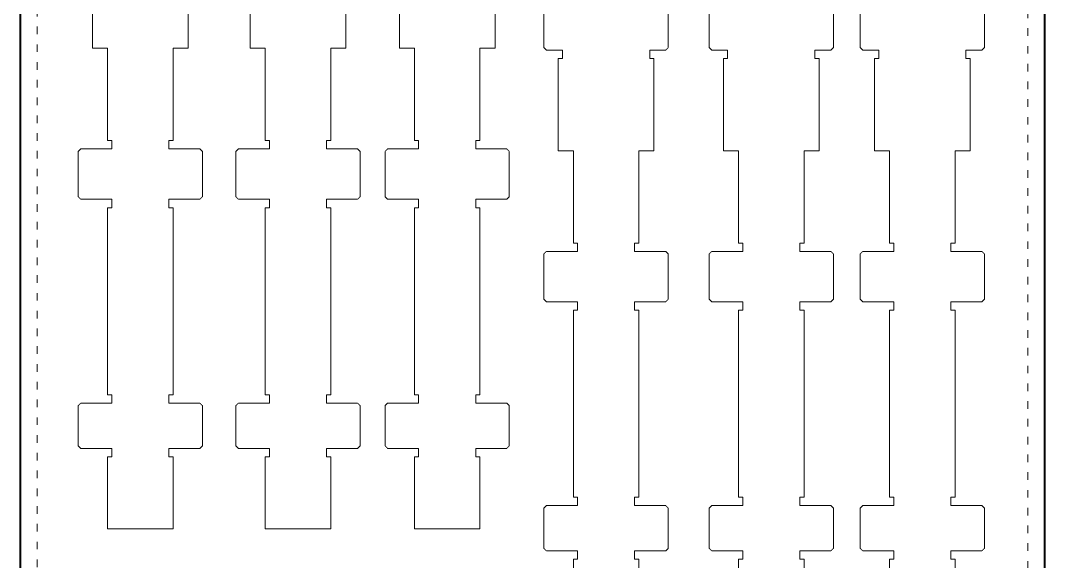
# Model space of a CAD drawing. Header units: millimetres. Extents: x 481 to 28351, y -1147 to 6765.
# Drawn here: x 14962 to 16182, y 4218 to 4864 of the extents above; entities that cross this region are included whole.
import ezdxf

# ---------------------------------------------------------------- set-up
doc = ezdxf.new("R2010")
doc.units = ezdxf.units.MM
doc.linetypes.add('DGN Style 5', pattern=[21.175771, 9.07533, -12.10044])
for name, color, linetype, lineweight in [('0_NOPRINT_TOLERANCE', 7, 'DGN Style 5', 0), ('BOARD_18MM_BIRCH-PLY', 73, 'Continuous', 40), ('CUTOUT_18MM_OUTSIDE', 201, 'Continuous', 0)]:
    doc.layers.add(name, color=color, linetype=linetype, lineweight=lineweight)

msp = doc.modelspace()

# ---------------------------------------------------------------- linework, layer by layer
at = {"layer": '0_NOPRINT_TOLERANCE'}
msp.add_lwpolyline([(14982.1, 6463.6), (16162.1, 6463.6), (16162.1, 4063.6), (14982.1, 4063.6)], close=True, dxfattribs=at)
msp.add_lwpolyline([(14982.1, 6463.6), (16162.1, 6463.6), (16162.1, 4063.6), (14982.1, 4063.6)], close=True, dxfattribs=at)
at = {"layer": 'BOARD_18MM_BIRCH-PLY'}
msp.add_lwpolyline([(14962.1, 6483.6), (16182.1, 6483.6), (16182.1, 4043.6), (14962.1, 4043.6), (14962.1, 6483.6)], dxfattribs=at)
at = {"layer": 'CUTOUT_18MM_OUTSIDE'}
for points in [[(15162, 4874.3), (15162, 4852.3), (15162, 4830.3), (15158.4, 4830.3), (15154.8, 4830.3), (15151.2, 4830.3), (15147.6, 4830.3), (15144, 4830.3), (15144, 4808.3), (15144, 4786.3), (15144, 4764.3), (15144, 4742.3), (15144, 4720.3), (15143, 4720.3), (15142, 4720.3), (15141, 4720.3), (15140, 4720.3), (15139, 4720.3), (15139, 4718.3), (15139, 4716.3), (15139, 4714.3), (15139, 4712.3), (15139, 4710.3), (15146.6, 4710.3), (15154.2, 4710.3), (15161.8, 4710.3), (15169.4, 4710.3), (15176, 4710.3), (15176.6, 4709.7), (15177.2, 4709.1), (15177.8, 4708.5), (15178.4, 4707.9), (15179, 4707.3), (15179, 4696.5), (15179, 4685.7), (15179, 4674.9), (15179, 4664.1), (15179, 4653.3), (15178.4, 4652.7), (15177.8, 4652.1), (15177.2, 4651.5), (15176.6, 4650.9), (15176, 4650.3), (15169.4, 4650.3), (15161.8, 4650.3), (15154.2, 4650.3), (15146.6, 4650.3), (15139, 4650.3), (15139, 4648.3), (15139, 4646.3), (15139, 4644.3), (15139, 4642.3), (15139, 4640.3), (15140, 4640.3), (15141, 4640.3), (15142, 4640.3), (15143, 4640.3), (15144, 4640.3), (15144, 4595.7), (15144, 4551.1), (15144, 4506.5), (15144, 4461.9), (15144, 4417.3), (15143, 4417.3), (15142, 4417.3), (15141, 4417.3), (15140, 4417.3), (15139, 4417.3), (15139, 4415.3), (15139, 4413.3), (15139, 4411.3), (15139, 4409.3), (15139, 4407.3), (15146.6, 4407.3), (15154.2, 4407.3), (15161.8, 4407.3), (15169.4, 4407.3), (15176, 4407.3), (15176.6, 4406.7), (15177.2, 4406.1), (15177.8, 4405.5), (15178.4, 4404.9), (15179, 4404.3), (15179, 4394.7), (15179, 4385.1), (15179, 4375.5), (15179, 4365.9), (15179, 4356.3), (15178.4, 4355.7), (15177.8, 4355.1), (15177.2, 4354.5), (15176.6, 4353.9), (15176, 4353.3), (15169.4, 4353.3), (15161.8, 4353.3), (15154.2, 4353.3), (15146.6, 4353.3), (15139, 4353.3), (15139, 4351.3), (15139, 4349.3), (15139, 4347.3), (15139, 4345.3), (15139, 4343.3), (15140, 4343.3), (15141, 4343.3), (15142, 4343.3), (15143, 4343.3), (15144, 4343.3), (15144, 4322.1), (15144, 4300.9), (15144, 4279.7), (15144, 4278.5), (15144, 4257.3), (15136.2, 4257.3), (15128.4, 4257.3), (15120.6, 4257.3), (15112.8, 4257.3), (15105, 4257.3), (15097.2, 4257.3), (15089.4, 4257.3), (15081.6, 4257.3), (15073.8, 4257.3), (15066, 4257.3), (15066, 4278.5), (15066, 4279.7), (15066, 4300.9), (15066, 4322.1), (15066, 4343.3), (15067, 4343.3), (15068, 4343.3), (15069, 4343.3), (15070, 4343.3), (15071, 4343.3), (15071, 4345.3), (15071, 4347.3), (15071, 4349.3), (15071, 4351.3), (15071, 4353.3), (15063.4, 4353.3), (15055.8, 4353.3), (15048.2, 4353.3), (15041.6, 4353.3), (15034, 4353.3), (15033.4, 4353.9), (15032.8, 4354.5), (15032.2, 4355.1), (15031.6, 4355.7), (15031, 4356.3), (15031, 4365.9), (15031, 4375.5), (15031, 4385.1), (15031, 4394.7), (15031, 4404.3), (15031.6, 4404.9), (15032.2, 4405.5), (15032.8, 4406.1), (15033.4, 4406.7), (15034, 4407.3), (15041.6, 4407.3), (15048.2, 4407.3), (15055.8, 4407.3), (15063.4, 4407.3), (15071, 4407.3), (15071, 4409.3), (15071, 4411.3), (15071, 4413.3), (15071, 4415.3), (15071, 4417.3), (15070, 4417.3), (15069, 4417.3), (15068, 4417.3), (15067, 4417.3), (15066, 4417.3), (15066, 4461.9), (15066, 4506.5), (15066, 4551.1), (15066, 4595.7), (15066, 4640.3), (15067, 4640.3), (15068, 4640.3), (15069, 4640.3), (15070, 4640.3), (15071, 4640.3), (15071, 4642.3), (15071, 4644.3), (15071, 4646.3), (15071, 4648.3), (15071, 4650.3), (15063.4, 4650.3), (15055.8, 4650.3), (15048.2, 4650.3), (15041.6, 4650.3), (15034, 4650.3), (15033.4, 4650.9), (15032.8, 4651.5), (15032.2, 4652.1), (15031.6, 4652.7), (15031, 4653.3), (15031, 4664.1), (15031, 4674.9), (15031, 4685.7), (15031, 4696.5), (15031, 4707.3), (15031.6, 4707.9), (15032.2, 4708.5), (15032.8, 4709.1), (15033.4, 4709.7), (15034, 4710.3), (15041.6, 4710.3), (15048.2, 4710.3), (15055.8, 4710.3), (15063.4, 4710.3), (15071, 4710.3), (15071, 4712.3), (15071, 4714.3), (15071, 4716.3), (15071, 4718.3), (15071, 4720.3), (15070, 4720.3), (15069, 4720.3), (15068, 4720.3), (15067, 4720.3), (15066, 4720.3), (15066, 4742.3), (15066, 4764.3), (15066, 4786.3), (15066, 4808.3), (15066, 4830.3), (15062.4, 4830.3), (15058.8, 4830.3), (15055.2, 4830.3), (15051.6, 4830.3), (15048, 4830.3), (15048, 4852.3), (15048, 4874.3)], [(15349.8, 4874.3), (15349.8, 4852.3), (15349.8, 4830.3), (15346.2, 4830.3), (15342.6, 4830.3), (15339, 4830.3), (15335.4, 4830.3), (15331.8, 4830.3), (15331.8, 4808.3), (15331.8, 4786.3), (15331.8, 4764.3), (15331.8, 4742.3), (15331.8, 4720.3), (15330.8, 4720.3), (15329.8, 4720.3), (15328.8, 4720.3), (15327.8, 4720.3), (15326.8, 4720.3), (15326.8, 4718.3), (15326.8, 4716.3), (15326.8, 4714.3), (15326.8, 4712.3), (15326.8, 4710.3), (15334.4, 4710.3), (15342, 4710.3), (15349.6, 4710.3), (15357.2, 4710.3), (15363.8, 4710.3), (15364.4, 4709.7), (15365, 4709.1), (15365.6, 4708.5), (15366.2, 4707.9), (15366.8, 4707.3), (15366.8, 4696.5), (15366.8, 4685.7), (15366.8, 4674.9), (15366.8, 4664.1), (15366.8, 4653.3), (15366.2, 4652.7), (15365.6, 4652.1), (15365, 4651.5), (15364.4, 4650.9), (15363.8, 4650.3), (15357.2, 4650.3), (15349.6, 4650.3), (15342, 4650.3), (15334.4, 4650.3), (15326.8, 4650.3), (15326.8, 4648.3), (15326.8, 4646.3), (15326.8, 4644.3), (15326.8, 4642.3), (15326.8, 4640.3), (15327.8, 4640.3), (15328.8, 4640.3), (15329.8, 4640.3), (15330.8, 4640.3), (15331.8, 4640.3), (15331.8, 4595.7), (15331.8, 4551.1), (15331.8, 4506.5), (15331.8, 4461.9), (15331.8, 4417.3), (15330.8, 4417.3), (15329.8, 4417.3), (15328.8, 4417.3), (15327.8, 4417.3), (15326.8, 4417.3), (15326.8, 4415.3), (15326.8, 4413.3), (15326.8, 4411.3), (15326.8, 4409.3), (15326.8, 4407.3), (15334.4, 4407.3), (15342, 4407.3), (15349.6, 4407.3), (15357.2, 4407.3), (15363.8, 4407.3), (15364.4, 4406.7), (15365, 4406.1), (15365.6, 4405.5), (15366.2, 4404.9), (15366.8, 4404.3), (15366.8, 4394.7), (15366.8, 4385.1), (15366.8, 4375.5), (15366.8, 4365.9), (15366.8, 4356.3), (15366.2, 4355.7), (15365.6, 4355.1), (15365, 4354.5), (15364.4, 4353.9), (15363.8, 4353.3), (15357.2, 4353.3), (15349.6, 4353.3), (15342, 4353.3), (15334.4, 4353.3), (15326.8, 4353.3), (15326.8, 4351.3), (15326.8, 4349.3), (15326.8, 4347.3), (15326.8, 4345.3), (15326.8, 4343.3), (15327.8, 4343.3), (15328.8, 4343.3), (15329.8, 4343.3), (15330.8, 4343.3), (15331.8, 4343.3), (15331.8, 4322.1), (15331.8, 4300.9), (15331.8, 4279.7), (15331.8, 4278.5), (15331.8, 4257.3), (15324, 4257.3), (15316.2, 4257.3), (15308.4, 4257.3), (15300.6, 4257.3), (15292.8, 4257.3), (15285, 4257.3), (15277.2, 4257.3), (15269.4, 4257.3), (15261.6, 4257.3), (15253.8, 4257.3), (15253.8, 4278.5), (15253.8, 4279.7), (15253.8, 4300.9), (15253.8, 4322.1), (15253.8, 4343.3), (15254.8, 4343.3), (15255.8, 4343.3), (15256.8, 4343.3), (15257.8, 4343.3), (15258.8, 4343.3), (15258.8, 4345.3), (15258.8, 4347.3), (15258.8, 4349.3), (15258.8, 4351.3), (15258.8, 4353.3), (15251.2, 4353.3), (15243.6, 4353.3), (15236, 4353.3), (15229.4, 4353.3), (15221.8, 4353.3), (15221.2, 4353.9), (15220.6, 4354.5), (15220, 4355.1), (15219.4, 4355.7), (15218.8, 4356.3), (15218.8, 4365.9), (15218.8, 4375.5), (15218.8, 4385.1), (15218.8, 4394.7), (15218.8, 4404.3), (15219.4, 4404.9), (15220, 4405.5), (15220.6, 4406.1), (15221.2, 4406.7), (15221.8, 4407.3), (15229.4, 4407.3), (15236, 4407.3), (15243.6, 4407.3), (15251.2, 4407.3), (15258.8, 4407.3), (15258.8, 4409.3), (15258.8, 4411.3), (15258.8, 4413.3), (15258.8, 4415.3), (15258.8, 4417.3), (15257.8, 4417.3), (15256.8, 4417.3), (15255.8, 4417.3), (15254.8, 4417.3), (15253.8, 4417.3), (15253.8, 4461.9), (15253.8, 4506.5), (15253.8, 4551.1), (15253.8, 4595.7), (15253.8, 4640.3), (15254.8, 4640.3), (15255.8, 4640.3), (15256.8, 4640.3), (15257.8, 4640.3), (15258.8, 4640.3), (15258.8, 4642.3), (15258.8, 4644.3), (15258.8, 4646.3), (15258.8, 4648.3), (15258.8, 4650.3), (15251.2, 4650.3), (15243.6, 4650.3), (15236, 4650.3), (15229.4, 4650.3), (15221.8, 4650.3), (15221.2, 4650.9), (15220.6, 4651.5), (15220, 4652.1), (15219.4, 4652.7), (15218.8, 4653.3), (15218.8, 4664.1), (15218.8, 4674.9), (15218.8, 4685.7), (15218.8, 4696.5), (15218.8, 4707.3), (15219.4, 4707.9), (15220, 4708.5), (15220.6, 4709.1), (15221.2, 4709.7), (15221.8, 4710.3), (15229.4, 4710.3), (15236, 4710.3), (15243.6, 4710.3), (15251.2, 4710.3), (15258.8, 4710.3), (15258.8, 4712.3), (15258.8, 4714.3), (15258.8, 4716.3), (15258.8, 4718.3), (15258.8, 4720.3), (15257.8, 4720.3), (15256.8, 4720.3), (15255.8, 4720.3), (15254.8, 4720.3), (15253.8, 4720.3), (15253.8, 4742.3), (15253.8, 4764.3), (15253.8, 4786.3), (15253.8, 4808.3), (15253.8, 4830.3), (15250.2, 4830.3), (15246.6, 4830.3), (15243, 4830.3), (15239.4, 4830.3), (15235.8, 4830.3), (15235.8, 4852.3), (15235.8, 4874.3)], [(15527.5, 4874.3), (15527.5, 4852.3), (15527.5, 4830.3), (15523.9, 4830.3), (15520.3, 4830.3), (15516.7, 4830.3), (15513.1, 4830.3), (15509.5, 4830.3), (15509.5, 4808.3), (15509.5, 4786.3), (15509.5, 4764.3), (15509.5, 4742.3), (15509.5, 4720.3), (15508.5, 4720.3), (15507.5, 4720.3), (15506.5, 4720.3), (15505.5, 4720.3), (15504.5, 4720.3), (15504.5, 4718.3), (15504.5, 4716.3), (15504.5, 4714.3), (15504.5, 4712.3), (15504.5, 4710.3), (15512.1, 4710.3), (15519.7, 4710.3), (15527.3, 4710.3), (15534.9, 4710.3), (15541.5, 4710.3), (15542.1, 4709.7), (15542.7, 4709.1), (15543.3, 4708.5), (15543.9, 4707.9), (15544.5, 4707.3), (15544.5, 4696.5), (15544.5, 4685.7), (15544.5, 4674.9), (15544.5, 4664.1), (15544.5, 4653.3), (15543.9, 4652.7), (15543.3, 4652.1), (15542.7, 4651.5), (15542.1, 4650.9), (15541.5, 4650.3), (15534.9, 4650.3), (15527.3, 4650.3), (15519.7, 4650.3), (15512.1, 4650.3), (15504.5, 4650.3), (15504.5, 4648.3), (15504.5, 4646.3), (15504.5, 4644.3), (15504.5, 4642.3), (15504.5, 4640.3), (15505.5, 4640.3), (15506.5, 4640.3), (15507.5, 4640.3), (15508.5, 4640.3), (15509.5, 4640.3), (15509.5, 4595.7), (15509.5, 4551.1), (15509.5, 4506.5), (15509.5, 4461.9), (15509.5, 4417.3), (15508.5, 4417.3), (15507.5, 4417.3), (15506.5, 4417.3), (15505.5, 4417.3), (15504.5, 4417.3), (15504.5, 4415.3), (15504.5, 4413.3), (15504.5, 4411.3), (15504.5, 4409.3), (15504.5, 4407.3), (15512.1, 4407.3), (15519.7, 4407.3), (15527.3, 4407.3), (15534.9, 4407.3), (15541.5, 4407.3), (15542.1, 4406.7), (15542.7, 4406.1), (15543.3, 4405.5), (15543.9, 4404.9), (15544.5, 4404.3), (15544.5, 4394.7), (15544.5, 4385.1), (15544.5, 4375.5), (15544.5, 4365.9), (15544.5, 4356.3), (15543.9, 4355.7), (15543.3, 4355.1), (15542.7, 4354.5), (15542.1, 4353.9), (15541.5, 4353.3), (15534.9, 4353.3), (15527.3, 4353.3), (15519.7, 4353.3), (15512.1, 4353.3), (15504.5, 4353.3), (15504.5, 4351.3), (15504.5, 4349.3), (15504.5, 4347.3), (15504.5, 4345.3), (15504.5, 4343.3), (15505.5, 4343.3), (15506.5, 4343.3), (15507.5, 4343.3), (15508.5, 4343.3), (15509.5, 4343.3), (15509.5, 4322.1), (15509.5, 4300.9), (15509.5, 4279.7), (15509.5, 4278.5), (15509.5, 4257.3), (15501.7, 4257.3), (15493.9, 4257.3), (15486.1, 4257.3), (15478.3, 4257.3), (15470.5, 4257.3), (15462.7, 4257.3), (15454.9, 4257.3), (15447.1, 4257.3), (15439.3, 4257.3), (15431.5, 4257.3), (15431.5, 4278.5), (15431.5, 4279.7), (15431.5, 4300.9), (15431.5, 4322.1), (15431.5, 4343.3), (15432.5, 4343.3), (15433.5, 4343.3), (15434.5, 4343.3), (15435.5, 4343.3), (15436.5, 4343.3), (15436.5, 4345.3), (15436.5, 4347.3), (15436.5, 4349.3), (15436.5, 4351.3), (15436.5, 4353.3), (15428.9, 4353.3), (15421.3, 4353.3), (15413.7, 4353.3), (15407.1, 4353.3), (15399.5, 4353.3), (15398.9, 4353.9), (15398.3, 4354.5), (15397.7, 4355.1), (15397.1, 4355.7), (15396.5, 4356.3), (15396.5, 4365.9), (15396.5, 4375.5), (15396.5, 4385.1), (15396.5, 4394.7), (15396.5, 4404.3), (15397.1, 4404.9), (15397.7, 4405.5), (15398.3, 4406.1), (15398.9, 4406.7), (15399.5, 4407.3), (15407.1, 4407.3), (15413.7, 4407.3), (15421.3, 4407.3), (15428.9, 4407.3), (15436.5, 4407.3), (15436.5, 4409.3), (15436.5, 4411.3), (15436.5, 4413.3), (15436.5, 4415.3), (15436.5, 4417.3), (15435.5, 4417.3), (15434.5, 4417.3), (15433.5, 4417.3), (15432.5, 4417.3), (15431.5, 4417.3), (15431.5, 4461.9), (15431.5, 4506.5), (15431.5, 4551.1), (15431.5, 4595.7), (15431.5, 4640.3), (15432.5, 4640.3), (15433.5, 4640.3), (15434.5, 4640.3), (15435.5, 4640.3), (15436.5, 4640.3), (15436.5, 4642.3), (15436.5, 4644.3), (15436.5, 4646.3), (15436.5, 4648.3), (15436.5, 4650.3), (15428.9, 4650.3), (15421.3, 4650.3), (15413.7, 4650.3), (15407.1, 4650.3), (15399.5, 4650.3), (15398.9, 4650.9), (15398.3, 4651.5), (15397.7, 4652.1), (15397.1, 4652.7), (15396.5, 4653.3), (15396.5, 4664.1), (15396.5, 4674.9), (15396.5, 4685.7), (15396.5, 4696.5), (15396.5, 4707.3), (15397.1, 4707.9), (15397.7, 4708.5), (15398.3, 4709.1), (15398.9, 4709.7), (15399.5, 4710.3), (15407.1, 4710.3), (15413.7, 4710.3), (15421.3, 4710.3), (15428.9, 4710.3), (15436.5, 4710.3), (15436.5, 4712.3), (15436.5, 4714.3), (15436.5, 4716.3), (15436.5, 4718.3), (15436.5, 4720.3), (15435.5, 4720.3), (15434.5, 4720.3), (15433.5, 4720.3), (15432.5, 4720.3), (15431.5, 4720.3), (15431.5, 4742.3), (15431.5, 4764.3), (15431.5, 4786.3), (15431.5, 4808.3), (15431.5, 4830.3), (15427.9, 4830.3), (15424.3, 4830.3), (15420.7, 4830.3), (15417.1, 4830.3), (15413.5, 4830.3), (15413.5, 4852.3), (15413.5, 4874.3)], [(15620.8, 4199.9), (15620.8, 4221.1), (15621.8, 4221.1), (15622.8, 4221.1), (15623.8, 4221.1), (15624.8, 4221.1), (15625.8, 4221.1), (15625.8, 4223.1), (15625.8, 4225.1), (15625.8, 4227.1), (15625.8, 4229.1), (15625.8, 4231.1), (15618.2, 4231.1), (15610.6, 4231.1), (15603, 4231.1), (15596.4, 4231.1), (15588.8, 4231.1), (15588.2, 4231.7), (15587.6, 4232.3), (15587, 4232.9), (15586.4, 4233.5), (15585.8, 4234.1), (15585.8, 4243.7), (15585.8, 4253.3), (15585.8, 4262.9), (15585.8, 4272.5), (15585.8, 4282.1), (15586.4, 4282.7), (15587, 4283.3), (15587.6, 4283.9), (15588.2, 4284.5), (15588.8, 4285.1), (15596.4, 4285.1), (15603, 4285.1), (15610.6, 4285.1), (15618.2, 4285.1), (15625.8, 4285.1), (15625.8, 4287.1), (15625.8, 4289.1), (15625.8, 4291.1), (15625.8, 4293.1), (15625.8, 4295.1), (15624.8, 4295.1), (15623.8, 4295.1), (15622.8, 4295.1), (15621.8, 4295.1), (15620.8, 4295.1), (15620.8, 4339.7), (15620.8, 4384.3), (15620.8, 4428.9), (15620.8, 4473.5), (15620.8, 4518.1), (15621.8, 4518.1), (15622.8, 4518.1), (15623.8, 4518.1), (15624.8, 4518.1), (15625.8, 4518.1), (15625.8, 4520.1), (15625.8, 4522.1), (15625.8, 4524.1), (15625.8, 4526.1), (15625.8, 4528.1), (15618.2, 4528.1), (15610.6, 4528.1), (15603, 4528.1), (15596.4, 4528.1), (15588.8, 4528.1), (15588.2, 4528.7), (15587.6, 4529.3), (15587, 4529.9), (15586.4, 4530.5), (15585.8, 4531.1), (15585.8, 4541.9), (15585.8, 4552.7), (15585.8, 4563.5), (15585.8, 4574.3), (15585.8, 4585.1), (15586.4, 4585.7), (15587, 4586.3), (15587.6, 4586.9), (15588.2, 4587.5), (15588.8, 4588.1), (15596.4, 4588.1), (15603, 4588.1), (15610.6, 4588.1), (15618.2, 4588.1), (15625.8, 4588.1), (15625.8, 4590.1), (15625.8, 4592.1), (15625.8, 4594.1), (15625.8, 4596.1), (15625.8, 4598.1), (15624.8, 4598.1), (15623.8, 4598.1), (15622.8, 4598.1), (15621.8, 4598.1), (15620.8, 4598.1), (15620.8, 4620.1), (15620.8, 4642.1), (15620.8, 4664.1), (15620.8, 4686.1), (15620.8, 4708.1), (15617.2, 4708.1), (15613.6, 4708.1), (15610, 4708.1), (15606.4, 4708.1), (15602.8, 4708.1), (15602.8, 4730.1), (15602.8, 4752.1), (15602.8, 4774.1), (15602.8, 4796.1), (15602.8, 4818.1), (15603.8, 4818.1), (15604.8, 4818.1), (15605.8, 4818.1), (15606.8, 4818.1), (15607.8, 4818.1), (15607.8, 4820.1), (15607.8, 4822.1), (15607.8, 4824.1), (15607.8, 4826.1), (15607.8, 4828.1), (15603.8, 4828.1), (15599.8, 4828.1), (15596.8, 4828.1), (15592.8, 4828.1), (15588.8, 4828.1), (15588.2, 4828.7), (15587.6, 4829.3), (15587, 4829.9), (15586.4, 4830.5), (15585.8, 4831.1), (15585.8, 4841.9), (15585.8, 4852.7), (15585.8, 4863.5), (15585.8, 4874.3)], [(15733.8, 4874.3), (15733.8, 4863.5), (15733.8, 4852.7), (15733.8, 4841.9), (15733.8, 4831.1), (15733.2, 4830.5), (15732.6, 4829.9), (15732, 4829.3), (15731.4, 4828.7), (15730.8, 4828.1), (15726.8, 4828.1), (15723.8, 4828.1), (15719.8, 4828.1), (15715.8, 4828.1), (15711.8, 4828.1), (15711.8, 4826.1), (15711.8, 4824.1), (15711.8, 4822.1), (15711.8, 4820.1), (15711.8, 4818.1), (15712.8, 4818.1), (15713.8, 4818.1), (15714.8, 4818.1), (15715.8, 4818.1), (15716.8, 4818.1), (15716.8, 4796.1), (15716.8, 4774.1), (15716.8, 4752.1), (15716.8, 4730.1), (15716.8, 4708.1), (15713.2, 4708.1), (15709.6, 4708.1), (15706, 4708.1), (15702.4, 4708.1), (15698.8, 4708.1), (15698.8, 4686.1), (15698.8, 4664.1), (15698.8, 4642.1), (15698.8, 4620.1), (15698.8, 4598.1), (15697.8, 4598.1), (15696.8, 4598.1), (15695.8, 4598.1), (15694.8, 4598.1), (15693.8, 4598.1), (15693.8, 4596.1), (15693.8, 4594.1), (15693.8, 4592.1), (15693.8, 4590.1), (15693.8, 4588.1), (15701.4, 4588.1), (15709, 4588.1), (15716.6, 4588.1), (15724.2, 4588.1), (15730.8, 4588.1), (15731.4, 4587.5), (15732, 4586.9), (15732.6, 4586.3), (15733.2, 4585.7), (15733.8, 4585.1), (15733.8, 4574.3), (15733.8, 4563.5), (15733.8, 4552.7), (15733.8, 4541.9), (15733.8, 4531.1), (15733.2, 4530.5), (15732.6, 4529.9), (15732, 4529.3), (15731.4, 4528.7), (15730.8, 4528.1), (15724.2, 4528.1), (15716.6, 4528.1), (15709, 4528.1), (15701.4, 4528.1), (15693.8, 4528.1), (15693.8, 4526.1), (15693.8, 4524.1), (15693.8, 4522.1), (15693.8, 4520.1), (15693.8, 4518.1), (15694.8, 4518.1), (15695.8, 4518.1), (15696.8, 4518.1), (15697.8, 4518.1), (15698.8, 4518.1), (15698.8, 4473.5), (15698.8, 4428.9), (15698.8, 4384.3), (15698.8, 4339.7), (15698.8, 4295.1), (15697.8, 4295.1), (15696.8, 4295.1), (15695.8, 4295.1), (15694.8, 4295.1), (15693.8, 4295.1), (15693.8, 4293.1), (15693.8, 4291.1), (15693.8, 4289.1), (15693.8, 4287.1), (15693.8, 4285.1), (15701.4, 4285.1), (15709, 4285.1), (15716.6, 4285.1), (15724.2, 4285.1), (15730.8, 4285.1), (15731.4, 4284.5), (15732, 4283.9), (15732.6, 4283.3), (15733.2, 4282.7), (15733.8, 4282.1), (15733.8, 4272.5), (15733.8, 4262.9), (15733.8, 4253.3), (15733.8, 4243.7), (15733.8, 4234.1), (15733.2, 4233.5), (15732.6, 4232.9), (15732, 4232.3), (15731.4, 4231.7), (15730.8, 4231.1), (15724.2, 4231.1), (15716.6, 4231.1), (15709, 4231.1), (15701.4, 4231.1), (15693.8, 4231.1), (15693.8, 4229.1), (15693.8, 4227.1), (15693.8, 4225.1), (15693.8, 4223.1), (15693.8, 4221.1), (15694.8, 4221.1), (15695.8, 4221.1), (15696.8, 4221.1), (15697.8, 4221.1), (15698.8, 4221.1), (15698.8, 4199.9)], [(15817.7, 4199.9), (15817.7, 4221.1), (15818.7, 4221.1), (15819.7, 4221.1), (15820.7, 4221.1), (15821.7, 4221.1), (15822.7, 4221.1), (15822.7, 4223.1), (15822.7, 4225.1), (15822.7, 4227.1), (15822.7, 4229.1), (15822.7, 4231.1), (15815.1, 4231.1), (15807.5, 4231.1), (15799.9, 4231.1), (15793.3, 4231.1), (15785.7, 4231.1), (15785.1, 4231.7), (15784.5, 4232.3), (15783.9, 4232.9), (15783.3, 4233.5), (15782.7, 4234.1), (15782.7, 4243.7), (15782.7, 4253.3), (15782.7, 4262.9), (15782.7, 4272.5), (15782.7, 4282.1), (15783.3, 4282.7), (15783.9, 4283.3), (15784.5, 4283.9), (15785.1, 4284.5), (15785.7, 4285.1), (15793.3, 4285.1), (15799.9, 4285.1), (15807.5, 4285.1), (15815.1, 4285.1), (15822.7, 4285.1), (15822.7, 4287.1), (15822.7, 4289.1), (15822.7, 4291.1), (15822.7, 4293.1), (15822.7, 4295.1), (15821.7, 4295.1), (15820.7, 4295.1), (15819.7, 4295.1), (15818.7, 4295.1), (15817.7, 4295.1), (15817.7, 4339.7), (15817.7, 4384.3), (15817.7, 4428.9), (15817.7, 4473.5), (15817.7, 4518.1), (15818.7, 4518.1), (15819.7, 4518.1), (15820.7, 4518.1), (15821.7, 4518.1), (15822.7, 4518.1), (15822.7, 4520.1), (15822.7, 4522.1), (15822.7, 4524.1), (15822.7, 4526.1), (15822.7, 4528.1), (15815.1, 4528.1), (15807.5, 4528.1), (15799.9, 4528.1), (15793.3, 4528.1), (15785.7, 4528.1), (15785.1, 4528.7), (15784.5, 4529.3), (15783.9, 4529.9), (15783.3, 4530.5), (15782.7, 4531.1), (15782.7, 4541.9), (15782.7, 4552.7), (15782.7, 4563.5), (15782.7, 4574.3), (15782.7, 4585.1), (15783.3, 4585.7), (15783.9, 4586.3), (15784.5, 4586.9), (15785.1, 4587.5), (15785.7, 4588.1), (15793.3, 4588.1), (15799.9, 4588.1), (15807.5, 4588.1), (15815.1, 4588.1), (15822.7, 4588.1), (15822.7, 4590.1), (15822.7, 4592.1), (15822.7, 4594.1), (15822.7, 4596.1), (15822.7, 4598.1), (15821.7, 4598.1), (15820.7, 4598.1), (15819.7, 4598.1), (15818.7, 4598.1), (15817.7, 4598.1), (15817.7, 4620.1), (15817.7, 4642.1), (15817.7, 4664.1), (15817.7, 4686.1), (15817.7, 4708.1), (15814.1, 4708.1), (15810.5, 4708.1), (15806.9, 4708.1), (15803.3, 4708.1), (15799.7, 4708.1), (15799.7, 4730.1), (15799.7, 4752.1), (15799.6, 4774.1), (15799.6, 4796.1), (15799.6, 4818.1), (15800.6, 4818.1), (15801.6, 4818.1), (15802.6, 4818.1), (15803.6, 4818.1), (15804.6, 4818.1), (15804.6, 4820.1), (15804.6, 4822.1), (15804.6, 4824.1), (15804.6, 4826.1), (15804.6, 4828.1), (15800.6, 4828.1), (15796.6, 4828.1), (15793.7, 4828.1), (15789.7, 4828.1), (15785.7, 4828.1), (15785.1, 4828.7), (15784.5, 4829.3), (15783.9, 4829.9), (15783.3, 4830.5), (15782.7, 4831.1), (15782.7, 4841.9), (15782.7, 4852.7), (15782.7, 4863.5), (15782.7, 4874.3)], [(15930.7, 4874.3), (15930.7, 4863.5), (15930.7, 4852.7), (15930.7, 4841.9), (15930.7, 4831.1), (15930.1, 4830.5), (15929.5, 4829.9), (15928.9, 4829.3), (15928.3, 4828.7), (15927.7, 4828.1), (15923.7, 4828.1), (15920.7, 4828.1), (15916.7, 4828.1), (15912.7, 4828.1), (15908.7, 4828.1), (15908.7, 4826.1), (15908.7, 4824.1), (15908.7, 4822.1), (15908.7, 4820.1), (15908.7, 4818.1), (15909.7, 4818.1), (15910.7, 4818.1), (15911.7, 4818.1), (15912.7, 4818.1), (15913.7, 4818.1), (15913.7, 4796.1), (15913.7, 4774.1), (15913.7, 4752.1), (15913.7, 4730.1), (15913.7, 4708.1), (15910.1, 4708.1), (15906.5, 4708.1), (15902.9, 4708.1), (15899.3, 4708.1), (15895.7, 4708.1), (15895.7, 4686.1), (15895.7, 4664.1), (15895.7, 4642.1), (15895.7, 4620.1), (15895.7, 4598.1), (15894.7, 4598.1), (15893.7, 4598.1), (15892.7, 4598.1), (15891.7, 4598.1), (15890.7, 4598.1), (15890.7, 4596.1), (15890.7, 4594.1), (15890.7, 4592.1), (15890.7, 4590.1), (15890.7, 4588.1), (15898.3, 4588.1), (15905.9, 4588.1), (15913.5, 4588.1), (15921.1, 4588.1), (15927.7, 4588.1), (15928.3, 4587.5), (15928.9, 4586.9), (15929.5, 4586.3), (15930.1, 4585.7), (15930.7, 4585.1), (15930.7, 4574.3), (15930.7, 4563.5), (15930.7, 4552.7), (15930.7, 4541.9), (15930.7, 4531.1), (15930.1, 4530.5), (15929.5, 4529.9), (15928.9, 4529.3), (15928.3, 4528.7), (15927.7, 4528.1), (15921.1, 4528.1), (15913.5, 4528.1), (15905.9, 4528.1), (15898.3, 4528.1), (15890.7, 4528.1), (15890.7, 4526.1), (15890.7, 4524.1), (15890.7, 4522.1), (15890.7, 4520.1), (15890.7, 4518.1), (15891.7, 4518.1), (15892.7, 4518.1), (15893.7, 4518.1), (15894.7, 4518.1), (15895.7, 4518.1), (15895.7, 4473.5), (15895.7, 4428.9), (15895.7, 4384.3), (15895.7, 4339.7), (15895.7, 4295.1), (15894.7, 4295.1), (15893.7, 4295.1), (15892.7, 4295.1), (15891.7, 4295.1), (15890.7, 4295.1), (15890.7, 4293.1), (15890.7, 4291.1), (15890.7, 4289.1), (15890.7, 4287.1), (15890.7, 4285.1), (15898.3, 4285.1), (15905.9, 4285.1), (15913.5, 4285.1), (15921.1, 4285.1), (15927.7, 4285.1), (15928.3, 4284.5), (15928.9, 4283.9), (15929.5, 4283.3), (15930.1, 4282.7), (15930.7, 4282.1), (15930.7, 4272.5), (15930.7, 4262.9), (15930.7, 4253.3), (15930.7, 4243.7), (15930.7, 4234.1), (15930.1, 4233.5), (15929.5, 4232.9), (15928.9, 4232.3), (15928.3, 4231.7), (15927.7, 4231.1), (15921.1, 4231.1), (15913.5, 4231.1), (15905.9, 4231.1), (15898.3, 4231.1), (15890.7, 4231.1), (15890.7, 4229.1), (15890.7, 4227.1), (15890.7, 4225.1), (15890.7, 4223.1), (15890.7, 4221.1), (15891.7, 4221.1), (15892.7, 4221.1), (15893.7, 4221.1), (15894.7, 4221.1), (15895.7, 4221.1), (15895.7, 4199.9)], [(15997.6, 4199.9), (15997.6, 4221.1), (15998.6, 4221.1), (15999.6, 4221.1), (16000.6, 4221.1), (16001.6, 4221.1), (16002.6, 4221.1), (16002.6, 4223.1), (16002.6, 4225.1), (16002.6, 4227.1), (16002.6, 4229.1), (16002.6, 4231.1), (15995, 4231.1), (15987.4, 4231.1), (15979.8, 4231.1), (15973.2, 4231.1), (15965.6, 4231.1), (15965, 4231.7), (15964.4, 4232.3), (15963.8, 4232.9), (15963.2, 4233.5), (15962.6, 4234.1), (15962.6, 4243.7), (15962.6, 4253.3), (15962.6, 4262.9), (15962.6, 4272.5), (15962.6, 4282.1), (15963.2, 4282.7), (15963.8, 4283.3), (15964.4, 4283.9), (15965, 4284.5), (15965.6, 4285.1), (15973.2, 4285.1), (15979.8, 4285.1), (15987.4, 4285.1), (15995, 4285.1), (16002.6, 4285.1), (16002.6, 4287.1), (16002.6, 4289.1), (16002.6, 4291.1), (16002.6, 4293.1), (16002.6, 4295.1), (16001.6, 4295.1), (16000.6, 4295.1), (15999.6, 4295.1), (15998.6, 4295.1), (15997.6, 4295.1), (15997.6, 4339.7), (15997.6, 4384.3), (15997.6, 4428.9), (15997.6, 4473.5), (15997.6, 4518.1), (15998.6, 4518.1), (15999.6, 4518.1), (16000.6, 4518.1), (16001.6, 4518.1), (16002.6, 4518.1), (16002.6, 4520.1), (16002.6, 4522.1), (16002.6, 4524.1), (16002.6, 4526.1), (16002.6, 4528.1), (15995, 4528.1), (15987.4, 4528.1), (15979.8, 4528.1), (15973.2, 4528.1), (15965.6, 4528.1), (15965, 4528.7), (15964.4, 4529.3), (15963.8, 4529.9), (15963.2, 4530.5), (15962.6, 4531.1), (15962.6, 4541.9), (15962.6, 4552.7), (15962.6, 4563.5), (15962.6, 4574.3), (15962.6, 4585.1), (15963.2, 4585.7), (15963.8, 4586.3), (15964.4, 4586.9), (15965, 4587.5), (15965.6, 4588.1), (15973.2, 4588.1), (15979.8, 4588.1), (15987.4, 4588.1), (15995, 4588.1), (16002.6, 4588.1), (16002.6, 4590.1), (16002.6, 4592.1), (16002.6, 4594.1), (16002.6, 4596.1), (16002.6, 4598.1), (16001.6, 4598.1), (16000.6, 4598.1), (15999.6, 4598.1), (15998.6, 4598.1), (15997.6, 4598.1), (15997.6, 4620.1), (15997.6, 4642.1), (15997.6, 4664.1), (15997.6, 4686.1), (15997.6, 4708.1), (15994, 4708.1), (15990.4, 4708.1), (15986.8, 4708.1), (15983.2, 4708.1), (15979.6, 4708.1), (15979.6, 4730.1), (15979.6, 4752.1), (15979.6, 4774.1), (15979.6, 4796.1), (15979.6, 4818.1), (15980.6, 4818.1), (15981.6, 4818.1), (15982.6, 4818.1), (15983.6, 4818.1), (15984.6, 4818.1), (15984.6, 4820.1), (15984.6, 4822.1), (15984.6, 4824.1), (15984.6, 4826.1), (15984.6, 4828.1), (15980.6, 4828.1), (15976.6, 4828.1), (15973.6, 4828.1), (15969.6, 4828.1), (15965.6, 4828.1), (15965, 4828.7), (15964.4, 4829.3), (15963.8, 4829.9), (15963.2, 4830.5), (15962.6, 4831.1), (15962.6, 4841.9), (15962.6, 4852.7), (15962.6, 4863.5), (15962.6, 4874.3)], [(16110.6, 4874.3), (16110.6, 4863.5), (16110.6, 4852.7), (16110.6, 4841.9), (16110.6, 4831.1), (16110, 4830.5), (16109.4, 4829.9), (16108.8, 4829.3), (16108.2, 4828.7), (16107.6, 4828.1), (16103.6, 4828.1), (16100.6, 4828.1), (16096.6, 4828.1), (16092.6, 4828.1), (16088.6, 4828.1), (16088.6, 4826.1), (16088.6, 4824.1), (16088.6, 4822.1), (16088.6, 4820.1), (16088.6, 4818.1), (16089.6, 4818.1), (16090.6, 4818.1), (16091.6, 4818.1), (16092.6, 4818.1), (16093.6, 4818.1), (16093.6, 4796.1), (16093.6, 4774.1), (16093.6, 4752.1), (16093.6, 4730.1), (16093.6, 4708.1), (16090, 4708.1), (16086.4, 4708.1), (16082.8, 4708.1), (16079.2, 4708.1), (16075.6, 4708.1), (16075.6, 4686.1), (16075.6, 4664.1), (16075.6, 4642.1), (16075.6, 4620.1), (16075.6, 4598.1), (16074.6, 4598.1), (16073.6, 4598.1), (16072.6, 4598.1), (16071.6, 4598.1), (16070.6, 4598.1), (16070.6, 4596.1), (16070.6, 4594.1), (16070.6, 4592.1), (16070.6, 4590.1), (16070.6, 4588.1), (16078.2, 4588.1), (16085.8, 4588.1), (16093.4, 4588.1), (16101, 4588.1), (16107.6, 4588.1), (16108.2, 4587.5), (16108.8, 4586.9), (16109.4, 4586.3), (16110, 4585.7), (16110.6, 4585.1), (16110.6, 4574.3), (16110.6, 4563.5), (16110.6, 4552.7), (16110.6, 4541.9), (16110.6, 4531.1), (16110, 4530.5), (16109.4, 4529.9), (16108.8, 4529.3), (16108.2, 4528.7), (16107.6, 4528.1), (16101, 4528.1), (16093.4, 4528.1), (16085.8, 4528.1), (16078.2, 4528.1), (16070.6, 4528.1), (16070.6, 4526.1), (16070.6, 4524.1), (16070.6, 4522.1), (16070.6, 4520.1), (16070.6, 4518.1), (16071.6, 4518.1), (16072.6, 4518.1), (16073.6, 4518.1), (16074.6, 4518.1), (16075.6, 4518.1), (16075.6, 4473.5), (16075.6, 4428.9), (16075.6, 4384.3), (16075.6, 4339.7), (16075.6, 4295.1), (16074.6, 4295.1), (16073.6, 4295.1), (16072.6, 4295.1), (16071.6, 4295.1), (16070.6, 4295.1), (16070.6, 4293.1), (16070.6, 4291.1), (16070.6, 4289.1), (16070.6, 4287.1), (16070.6, 4285.1), (16078.2, 4285.1), (16085.8, 4285.1), (16093.4, 4285.1), (16101, 4285.1), (16107.6, 4285.1), (16108.2, 4284.5), (16108.8, 4283.9), (16109.4, 4283.3), (16110, 4282.7), (16110.6, 4282.1), (16110.6, 4272.5), (16110.6, 4262.9), (16110.6, 4253.3), (16110.6, 4243.7), (16110.6, 4234.1), (16110, 4233.5), (16109.4, 4232.9), (16108.8, 4232.3), (16108.2, 4231.7), (16107.6, 4231.1), (16101, 4231.1), (16093.4, 4231.1), (16085.8, 4231.1), (16078.2, 4231.1), (16070.6, 4231.1), (16070.6, 4229.1), (16070.6, 4227.1), (16070.6, 4225.1), (16070.6, 4223.1), (16070.6, 4221.1), (16071.6, 4221.1), (16072.6, 4221.1), (16073.6, 4221.1), (16074.6, 4221.1), (16075.6, 4221.1), (16075.6, 4199.9)]]:
    msp.add_lwpolyline(points, dxfattribs=at)

doc.saveas('drawing.dxf')
